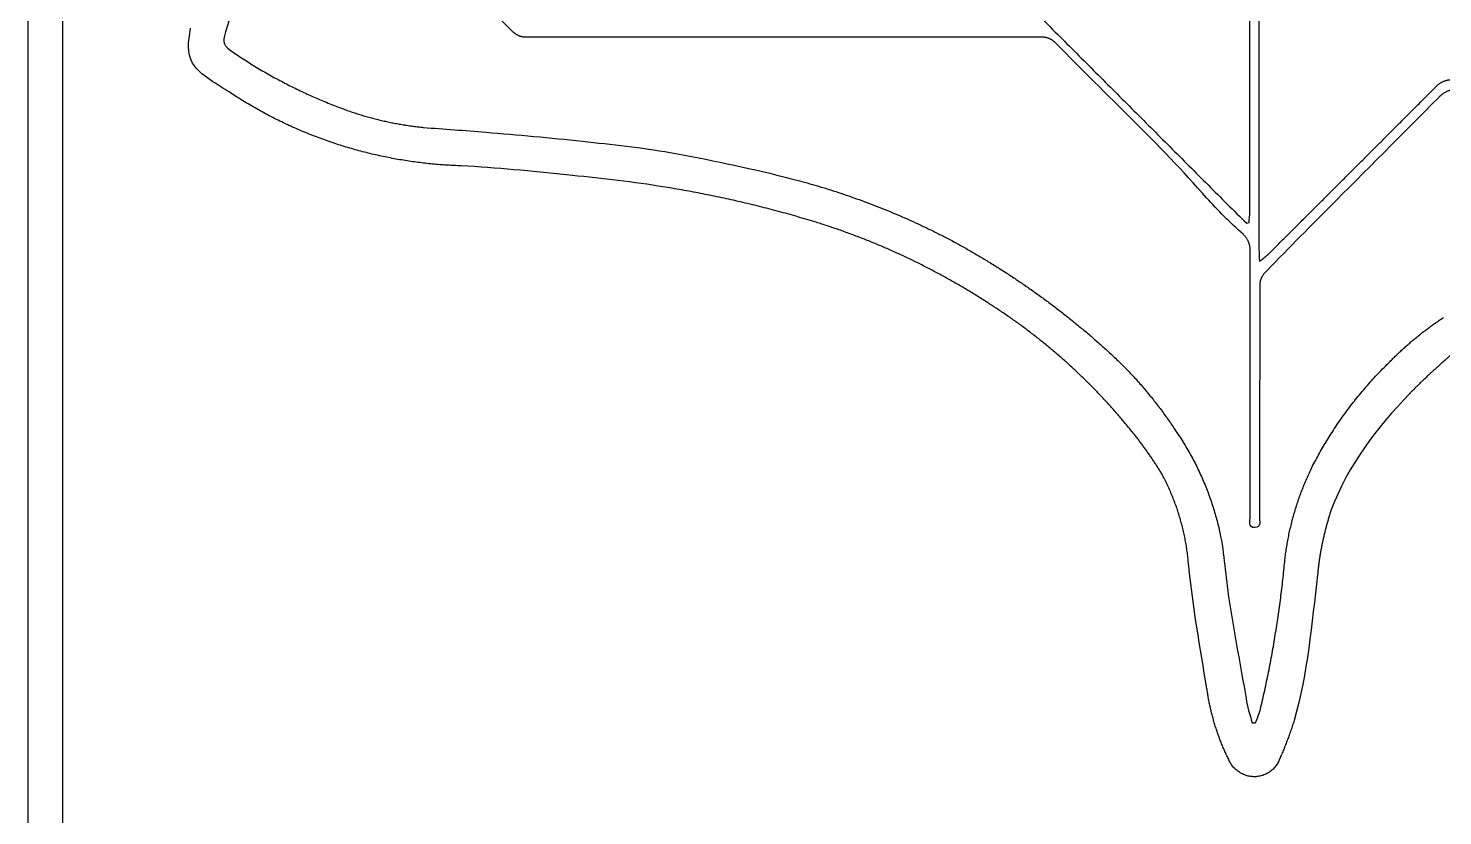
# Model space of a CAD drawing. Header units: millimetres. Extents: x -2315 to 326, y -226 to 400.
# Drawn here: x -2161.7 to -2143.18, y 2.85 to 13.17 of the extents above; entities that cross this region are included whole.
import ezdxf

# ---------------------------------------------------------------- set-up
doc = ezdxf.new("R2010")
doc.units = ezdxf.units.MM
doc.layers.add('Layer 03', color=5, linetype='Continuous', true_color=0x0000ff)

msp = doc.modelspace()

# ---------------------------------------------------------------- linework, layer by layer
at = {"layer": 'Layer 03'}
for p, q in [((-2161.249, 29.024), (-2161.249, 1.198)), ((-2161.249, 29.024), (-2161.249, 1.198)), ((-2145.74, 10.612), (-2145.71, 10.625)), ((-2145.74, 10.612), (-2145.71, 10.625)), ((-2145.67, 4.072), (-2145.627, 4.072)), ((-2145.67, 4.072), (-2145.627, 4.072))]:
    msp.add_line(p, q, dxfattribs=at)
for points, degree in [([(-2161.697, 0.72), (-2161.697, 14.958), (-2161.697, 29.196)], 2), ([(-2161.697, 0.72), (-2161.697, 14.958), (-2161.697, 29.196)], 2), ([(-2150.008, 14.875), (-2148.001, 12.871), (-2145.997, 10.863)], 2), ([(-2150.008, 14.875), (-2148.001, 12.871), (-2145.997, 10.863)], 2), ([(-2158.679, 14.484), (-2158.823, 14.028), (-2158.973, 13.574), (-2159.115, 13.118)], 3), ([(-2158.679, 14.484), (-2158.823, 14.028), (-2158.973, 13.574), (-2159.115, 13.118)], 3), ([(-2155.343, 13.113), (-2155.628, 13.392), (-2155.909, 13.676), (-2156.19, 13.958)], 3), ([(-2155.343, 13.113), (-2155.628, 13.392), (-2155.909, 13.676), (-2156.19, 13.958)], 3), ([(-2145.7, 10.759), (-2145.7, 12.107), (-2145.7, 13.454)], 2), ([(-2145.7, 10.759), (-2145.7, 12.107), (-2145.7, 13.454)], 2), ([(-2145.581, 13.418), (-2145.586, 11.825), (-2145.581, 10.239)], 2), ([(-2145.581, 13.418), (-2145.586, 11.825), (-2145.581, 10.239)], 2), ([(-2159.28, 12.467), (-2159.577, 12.663), (-2159.645, 12.786), (-2159.572, 13.166)], 3), ([(-2159.28, 12.467), (-2159.577, 12.663), (-2159.645, 12.786), (-2159.572, 13.166)], 3), ([(-2159.115, 13.118), (-2159.161, 12.97), (-2159.142, 12.938), (-2159.012, 12.851)], 3), ([(-2159.115, 13.118), (-2159.161, 12.97), (-2159.142, 12.938), (-2159.012, 12.851)], 3), ([(-2148.437, 13.05), (-2151.817, 13.05), (-2155.197, 13.05)], 2), ([(-2148.437, 13.05), (-2151.817, 13.05), (-2155.197, 13.05)], 2), ([(-2146.268, 10.946), (-2146.886, 11.656), (-2147.581, 12.287), (-2148.235, 12.966)], 3), ([(-2146.268, 10.946), (-2146.886, 11.656), (-2147.581, 12.287), (-2148.235, 12.966)], 3), ([(-2159.068, 12.332), (-2159.139, 12.376), (-2159.209, 12.422), (-2159.28, 12.467)], 3), ([(-2159.068, 12.332), (-2159.139, 12.376), (-2159.209, 12.422), (-2159.28, 12.467)], 3), ([(-2145.461, 10.205), (-2144.36, 11.303), (-2143.263, 12.402)], 2), ([(-2145.461, 10.205), (-2144.36, 11.303), (-2143.263, 12.402)], 2), ([(-2143.231, 12.257), (-2143.707, 11.775), (-2144.187, 11.298), (-2144.665, 10.817)], 3), ([(-2143.231, 12.257), (-2143.707, 11.775), (-2144.187, 11.298), (-2144.665, 10.817)], 3), ([(-2156.525, 11.869), (-2156.253, 11.844), (-2155.98, 11.831), (-2155.707, 11.806)], 3), ([(-2156.525, 11.869), (-2156.253, 11.844), (-2155.98, 11.831), (-2155.707, 11.806)], 3), ([(-2155.707, 11.806), (-2155.288, 11.77), (-2154.863, 11.733), (-2154.442, 11.687)], 3), ([(-2155.707, 11.806), (-2155.288, 11.77), (-2154.863, 11.733), (-2154.442, 11.687)], 3), ([(-2154.442, 11.687), (-2154.058, 11.645), (-2153.671, 11.607), (-2153.291, 11.539)], 3), ([(-2154.442, 11.687), (-2154.058, 11.645), (-2153.671, 11.607), (-2153.291, 11.539)], 3), ([(-2153.291, 11.539), (-2152.793, 11.449), (-2152.296, 11.345), (-2151.804, 11.222)], 3), ([(-2153.291, 11.539), (-2152.793, 11.449), (-2152.296, 11.345), (-2151.804, 11.222)], 3), ([(-2154.65, 11.247), (-2155.109, 11.294), (-2155.567, 11.34), (-2156.027, 11.365)], 3), ([(-2154.65, 11.247), (-2155.109, 11.294), (-2155.567, 11.34), (-2156.027, 11.365)], 3), ([(-2153.448, 11.1), (-2153.846, 11.164), (-2154.249, 11.206), (-2154.65, 11.247)], 3), ([(-2153.448, 11.1), (-2153.846, 11.164), (-2154.249, 11.206), (-2154.65, 11.247)], 3), ([(-2145.79, 10.47), (-2145.958, 10.624), (-2146.12, 10.776), (-2146.268, 10.946)], 3), ([(-2145.79, 10.47), (-2145.958, 10.624), (-2146.12, 10.776), (-2146.268, 10.946)], 3), ([(-2145.997, 10.863), (-2145.913, 10.78), (-2145.829, 10.696), (-2145.74, 10.612)], 3), ([(-2145.997, 10.863), (-2145.913, 10.78), (-2145.829, 10.696), (-2145.74, 10.612)], 3), ([(-2145.71, 10.625), (-2145.71, 10.67), (-2145.7, 10.714), (-2145.7, 10.759)], 3), ([(-2145.71, 10.625), (-2145.71, 10.67), (-2145.7, 10.714), (-2145.7, 10.759)], 3), ([(-2144.665, 10.817), (-2144.952, 10.53), (-2145.237, 10.242), (-2145.518, 9.949)], 3), ([(-2144.665, 10.817), (-2144.952, 10.53), (-2145.237, 10.242), (-2145.518, 9.949)], 3), ([(-2145.697, 6.77), (-2145.697, 8.505), (-2145.697, 10.24)], 2), ([(-2145.697, 6.77), (-2145.697, 8.505), (-2145.697, 10.24)], 2), ([(-2145.581, 10.239), (-2145.581, 10.207), (-2145.581, 10.174), (-2145.575, 10.115)], 3), ([(-2145.581, 10.239), (-2145.581, 10.207), (-2145.581, 10.174), (-2145.575, 10.115)], 3), ([(-2145.572, 9.789), (-2145.572, 8.783), (-2145.572, 7.777), (-2145.576, 6.771)], 3), ([(-2145.572, 9.789), (-2145.572, 8.783), (-2145.572, 7.777), (-2145.576, 6.771)], 3), ([(-2143.61, 8.381), (-2144.036, 7.932), (-2144.416, 7.449), (-2144.635, 6.859)], 3), ([(-2143.61, 8.381), (-2144.036, 7.932), (-2144.416, 7.449), (-2144.635, 6.859)], 3), ([(-2145.636, 6.627), (-2145.726, 6.626), (-2145.697, 6.716), (-2145.697, 6.77)], 3), ([(-2145.636, 6.627), (-2145.726, 6.626), (-2145.697, 6.716), (-2145.697, 6.77)], 3), ([(-2145.576, 6.771), (-2145.576, 6.717), (-2145.546, 6.628), (-2145.636, 6.627)], 3), ([(-2145.576, 6.771), (-2145.576, 6.717), (-2145.546, 6.628), (-2145.636, 6.627)], 3), ([(-2146.083, 6.513), (-2146.03, 6.226), (-2146.013, 5.931), (-2145.967, 5.641)], 3), ([(-2146.083, 6.513), (-2146.03, 6.226), (-2146.013, 5.931), (-2145.967, 5.641)], 3), ([(-2146.264, 4.521), (-2146.353, 5.055), (-2146.446, 5.588), (-2146.502, 6.126)], 3), ([(-2146.264, 4.521), (-2146.353, 5.055), (-2146.446, 5.588), (-2146.502, 6.126)], 3), ([(-2144.814, 6.007), (-2144.892, 5.368), (-2144.943, 4.723), (-2145.121, 4.101)], 3), ([(-2144.814, 6.007), (-2144.892, 5.368), (-2144.943, 4.723), (-2145.121, 4.101)], 3), ([(-2145.967, 5.641), (-2145.9, 5.222), (-2145.824, 4.803), (-2145.748, 4.391)], 3), ([(-2145.967, 5.641), (-2145.9, 5.222), (-2145.824, 4.803), (-2145.748, 4.391)], 3), ([(-2145.748, 4.391), (-2145.739, 4.284), (-2145.7, 4.179), (-2145.67, 4.072)], 3), ([(-2145.748, 4.391), (-2145.739, 4.284), (-2145.7, 4.179), (-2145.67, 4.072)], 3)]:
    msp.add_open_spline(points, degree=degree, dxfattribs=at)
for points, weights in [([(-2155.197, 13.05), (-2155.281, 13.055), (-2155.343, 13.113)], [0.976229306038, 0.857185027681, 0.85366089978]), ([(-2155.197, 13.05), (-2155.281, 13.055), (-2155.343, 13.113)], [0.976229306038, 0.857185027681, 0.85366089978]), ([(-2159.012, 12.851), (-2158.345, 12.396), (-2157.587, 12.116)], [0.861120498405, 0.871124366793, 0.894353549954]), ([(-2159.012, 12.851), (-2158.345, 12.396), (-2157.587, 12.116)], [0.861120498405, 0.871124366793, 0.894353549954]), ([(-2156.027, 11.365), (-2157.685, 11.414), (-2159.068, 12.332)], [0.988010725292, 0.887410051253, 0.862078574241]), ([(-2156.027, 11.365), (-2157.685, 11.414), (-2159.068, 12.332)], [0.988010725292, 0.887410051253, 0.862078574241]), ([(-2157.587, 12.116), (-2157.073, 11.922), (-2156.525, 11.869)], [0.893311177932, 0.919563833896, 0.963151507508]), ([(-2157.587, 12.116), (-2157.073, 11.922), (-2156.525, 11.869)], [0.893311177932, 0.919563833896, 0.963151507508]), ([(-2151.804, 11.222), (-2150.678, 10.944), (-2149.648, 10.409)], [0.919809788985, 0.890201768414, 0.87382469464]), ([(-2151.804, 11.222), (-2150.678, 10.944), (-2149.648, 10.409)], [0.919809788985, 0.890201768414, 0.87382469464]), ([(-2151.473, 10.654), (-2152.445, 10.945), (-2153.448, 11.1)], [0.907998802942, 0.924019652763, 0.944754722166]), ([(-2151.473, 10.654), (-2152.445, 10.945), (-2153.448, 11.1)], [0.907998802942, 0.924019652763, 0.944754722166]), ([(-2149.147, 9.58), (-2150.234, 10.283), (-2151.473, 10.654)], [0.863172662995, 0.876416476926, 0.907894373448]), ([(-2149.147, 9.58), (-2150.234, 10.283), (-2151.473, 10.654)], [0.863172662995, 0.876416476926, 0.907894373448]), ([(-2149.648, 10.409), (-2148.508, 9.802), (-2147.553, 8.931)], [0.872546060525, 0.856496863322, 0.854009568252]), ([(-2149.648, 10.409), (-2148.508, 9.802), (-2147.553, 8.931)], [0.872546060525, 0.856496863322, 0.854009568252]), ([(-2145.696, 10.258), (-2145.696, 10.384), (-2145.79, 10.47)], [1, 0.845341641873, 0.85401385067]), ([(-2145.696, 10.258), (-2145.696, 10.384), (-2145.79, 10.47)], [1, 0.845341641873, 0.85401385067]), ([(-2145.697, 10.24), (-2145.696, 10.249), (-2145.696, 10.258)], [0.97572130908, 0.98731092287, 1]), ([(-2145.697, 10.24), (-2145.696, 10.249), (-2145.696, 10.258)], [0.97572130908, 0.98731092287, 1]), ([(-2145.575, 10.115), (-2145.515, 10.157), (-2145.461, 10.205)], [0.859774716253, 0.856003680549, 0.854518445502]), ([(-2145.575, 10.115), (-2145.515, 10.157), (-2145.461, 10.205)], [0.859774716253, 0.856003680549, 0.854518445502]), ([(-2147.367, 8.034), (-2148.137, 8.945), (-2149.147, 9.58)], [0.855032487394, 0.849555285894, 0.864360554249]), ([(-2147.367, 8.034), (-2148.137, 8.945), (-2149.147, 9.58)], [0.855032487394, 0.849555285894, 0.864360554249]), ([(-2143.868, 8.8), (-2143.548, 9.127), (-2143.166, 9.379)], [0.853576757762, 0.853100428981, 0.86233383898]), ([(-2143.868, 8.8), (-2143.548, 9.127), (-2143.166, 9.379)], [0.853576757762, 0.853100428981, 0.86233383898]), ([(-2147.553, 8.931), (-2147.053, 8.477), (-2146.684, 7.912)], [0.854038528437, 0.851437728829, 0.862779685264]), ([(-2147.553, 8.931), (-2147.053, 8.477), (-2146.684, 7.912)], [0.854038528437, 0.851437728829, 0.862779685264]), ([(-2142.982, 8.956), (-2143.312, 8.685), (-2143.61, 8.381)], [0.855610704382, 0.853336275505, 0.853576303462]), ([(-2142.982, 8.956), (-2143.312, 8.685), (-2143.61, 8.381)], [0.855610704382, 0.853336275505, 0.853576303462]), ([(-2144.874, 7.443), (-2144.481, 8.203), (-2143.868, 8.8)], [0.874121091866, 0.852699093511, 0.853588874554]), ([(-2144.874, 7.443), (-2144.481, 8.203), (-2143.868, 8.8)], [0.874121091866, 0.852699093511, 0.853588874554]), ([(-2146.854, 7.331), (-2147.082, 7.704), (-2147.367, 8.034)], [0.865620188928, 0.857294061783, 0.854712987411]), ([(-2146.854, 7.331), (-2147.082, 7.704), (-2147.367, 8.034)], [0.865620188928, 0.857294061783, 0.854712987411]), ([(-2146.684, 7.912), (-2146.239, 7.275), (-2146.083, 6.513)], [0.860193883442, 0.876156206675, 0.930488537795]), ([(-2146.684, 7.912), (-2146.239, 7.275), (-2146.083, 6.513)], [0.860193883442, 0.876156206675, 0.930488537795]), ([(-2145.244, 6.185), (-2145.172, 6.847), (-2144.874, 7.443)], [0.959704543846, 0.902259302743, 0.875901389703]), ([(-2145.244, 6.185), (-2145.172, 6.847), (-2144.874, 7.443)], [0.959704543846, 0.902259302743, 0.875901389703]), ([(-2146.502, 6.126), (-2146.548, 6.766), (-2146.854, 7.331)], [0.971794548438, 0.899918355456, 0.871734115528]), ([(-2146.502, 6.126), (-2146.548, 6.766), (-2146.854, 7.331)], [0.971794548438, 0.899918355456, 0.871734115528]), ([(-2144.635, 6.859), (-2144.775, 6.444), (-2144.814, 6.007)], [0.900625775273, 0.926332676623, 0.966078483832]), ([(-2144.635, 6.859), (-2144.775, 6.444), (-2144.814, 6.007)], [0.900625775273, 0.926332676623, 0.966078483832]), ([(-2145.562, 4.248), (-2145.336, 5.206), (-2145.244, 6.185)], [0.922306192662, 0.940853172529, 0.964403446107]), ([(-2145.562, 4.248), (-2145.336, 5.206), (-2145.244, 6.185)], [0.922306192662, 0.940853172529, 0.964403446107]), ([(-2145.982, 3.598), (-2146.196, 4.037), (-2146.264, 4.521)], [0.877504336852, 0.901407934757, 0.949167875818]), ([(-2145.982, 3.598), (-2146.196, 4.037), (-2146.264, 4.521)], [0.877504336852, 0.901407934757, 0.949167875818]), ([(-2145.627, 4.072), (-2145.59, 4.158), (-2145.562, 4.248)], [0.88426345112, 0.893570062346, 0.905697020098]), ([(-2145.627, 4.072), (-2145.59, 4.158), (-2145.562, 4.248)], [0.88426345112, 0.893570062346, 0.905697020098]), ([(-2145.121, 4.101), (-2145.202, 3.844), (-2145.311, 3.598)], [0.905176557534, 0.892307815893, 0.882647023729]), ([(-2145.121, 4.101), (-2145.202, 3.844), (-2145.311, 3.598)], [0.905176557534, 0.892307815893, 0.882647023729]), ([(-2145.647, 3.365), (-2145.892, 3.371), (-2145.982, 3.598)], [0.990011976426, 0.782943813978, 0.890089840677]), ([(-2145.647, 3.365), (-2145.892, 3.371), (-2145.982, 3.598)], [0.990011976426, 0.782943813978, 0.890089840677])]:
    msp.add_rational_spline(points, weights, degree=2, dxfattribs=at)
for points, weights, knots in [([(-2148.235, 12.966), (-2148.31, 13.05), (-2148.423, 13.05), (-2148.43, 13.05), (-2148.437, 13.05)], [0.854267062559, 0.843330140638, 1, 0.988414696314, 0.977745899074], [0.7305705, 0.7305705, 0.7305705, 1.5707963, 1.5707963, 1.6329287, 1.6329287, 1.6329287]), ([(-2148.235, 12.966), (-2148.31, 13.05), (-2148.423, 13.05), (-2148.43, 13.05), (-2148.437, 13.05)], [0.854267062559, 0.843330140638, 1, 0.988414696314, 0.977745899074], [0.7305705, 0.7305705, 0.7305705, 1.5707963, 1.5707963, 1.6329287, 1.6329287, 1.6329287]), ([(-2143.263, 12.402), (-2143.179, 12.494), (-2143.055, 12.494), (-2143.049, 12.494), (-2143.042, 12.494)], [0.85398512182, 0.845601939513, 1, 0.990851913307, 0.982275280542], [-2.3988384, -2.3988384, -2.3988384, -1.5707963, -1.5707963, -1.5217348, -1.5217348, -1.5217348]), ([(-2143.263, 12.402), (-2143.179, 12.494), (-2143.055, 12.494), (-2143.049, 12.494), (-2143.042, 12.494)], [0.85398512182, 0.845601939513, 1, 0.990851913307, 0.982275280542], [-2.3988384, -2.3988384, -2.3988384, -1.5707963, -1.5707963, -1.5217348, -1.5217348, -1.5217348]), ([(-2142.968, 12.367), (-2142.975, 12.368), (-2142.982, 12.368), (-2143.131, 12.368), (-2143.231, 12.257)], [0.983311610493, 0.991403495225, 1, 0.844293682306, 0.854138874941], [1.524693, 1.524693, 1.524693, 1.5707963, 1.5707963, 2.4058546, 2.4058546, 2.4058546]), ([(-2142.968, 12.367), (-2142.975, 12.368), (-2142.982, 12.368), (-2143.131, 12.368), (-2143.231, 12.257)], [0.983311610493, 0.991403495225, 1, 0.844293682306, 0.854138874941], [1.524693, 1.524693, 1.524693, 1.5707963, 1.5707963, 2.4058546, 2.4058546, 2.4058546]), ([(-2145.518, 9.949), (-2145.572, 9.88), (-2145.572, 9.793), (-2145.572, 9.791), (-2145.572, 9.789)], [0.856353802711, 0.873804584623, 1, 0.996918395637, 0.993901635967], [2.4648023, 2.4648023, 2.4648023, 3.1415927, 3.1415927, 3.1581194, 3.1581194, 3.1581194]), ([(-2145.518, 9.949), (-2145.572, 9.88), (-2145.572, 9.793), (-2145.572, 9.791), (-2145.572, 9.789)], [0.856353802711, 0.873804584623, 1, 0.996918395637, 0.993901635967], [2.4648023, 2.4648023, 2.4648023, 3.1415927, 3.1415927, 3.1581194, 3.1581194, 3.1581194]), ([(-2145.311, 3.598), (-2145.395, 3.365), (-2145.644, 3.365), (-2145.645, 3.365), (-2145.647, 3.365)], [0.896516845161, 0.774232193869, 1, 0.998200310853, 0.99642273817], [-5.923189, -5.923189, -5.923189, -4.712389, -4.712389, -4.702737, -4.702737, -4.702737]), ([(-2145.311, 3.598), (-2145.395, 3.365), (-2145.644, 3.365), (-2145.645, 3.365), (-2145.647, 3.365)], [0.896516845161, 0.774232193869, 1, 0.998200310853, 0.99642273817], [-5.923189, -5.923189, -5.923189, -4.712389, -4.712389, -4.702737, -4.702737, -4.702737])]:
    msp.add_rational_spline(points, weights, degree=2, knots=knots, dxfattribs=at)

doc.saveas('drawing.dxf')
